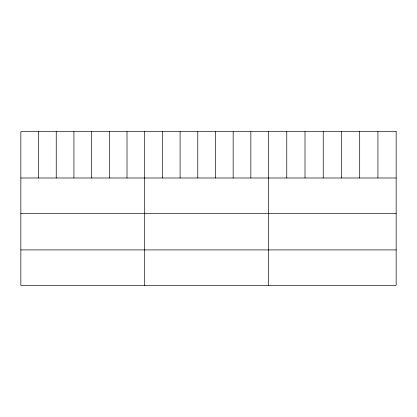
<?xml version="1.0" encoding="UTF-8"?>
<svg xmlns="http://www.w3.org/2000/svg" width="417" height="417" viewBox="0 0 417 417"><rect width="100%" height="100%" fill="white"/><g stroke="black" fill="none" stroke-linecap="round" stroke-linejoin="round"><path stroke-width="0.63" d="M20.85 177.996L396.15 177.996M20.85 213.421L396.15 213.421M20.85 249.913L396.15 249.913M377.922 131.663L377.922 177.996M359.694 131.663L359.694 177.996M341.466 131.663L341.466 177.996M323.232 131.663L323.232 177.996M305.004 131.663L305.004 177.996M286.776 131.663L286.776 177.996M268.548 131.663L268.548 285.337M250.857 131.663L250.857 177.996M233.16 131.663L233.16 177.996M215.469 131.663L215.469 177.996M197.778 131.663L197.778 177.996M180.087 131.663L180.087 177.996M162.39 131.663L162.39 177.996M144.699 131.663L144.699 285.337M127.008 131.663L127.008 177.996M109.311 131.663L109.311 177.996M91.62 131.663L91.62 177.996M73.929 131.663L73.929 177.996M56.238 131.663L56.238 177.996M38.541 131.663L38.541 177.996M396.15 131.663L20.85 131.663L20.85 285.337L396.15 285.337L396.15 131.663"/></g></svg>
